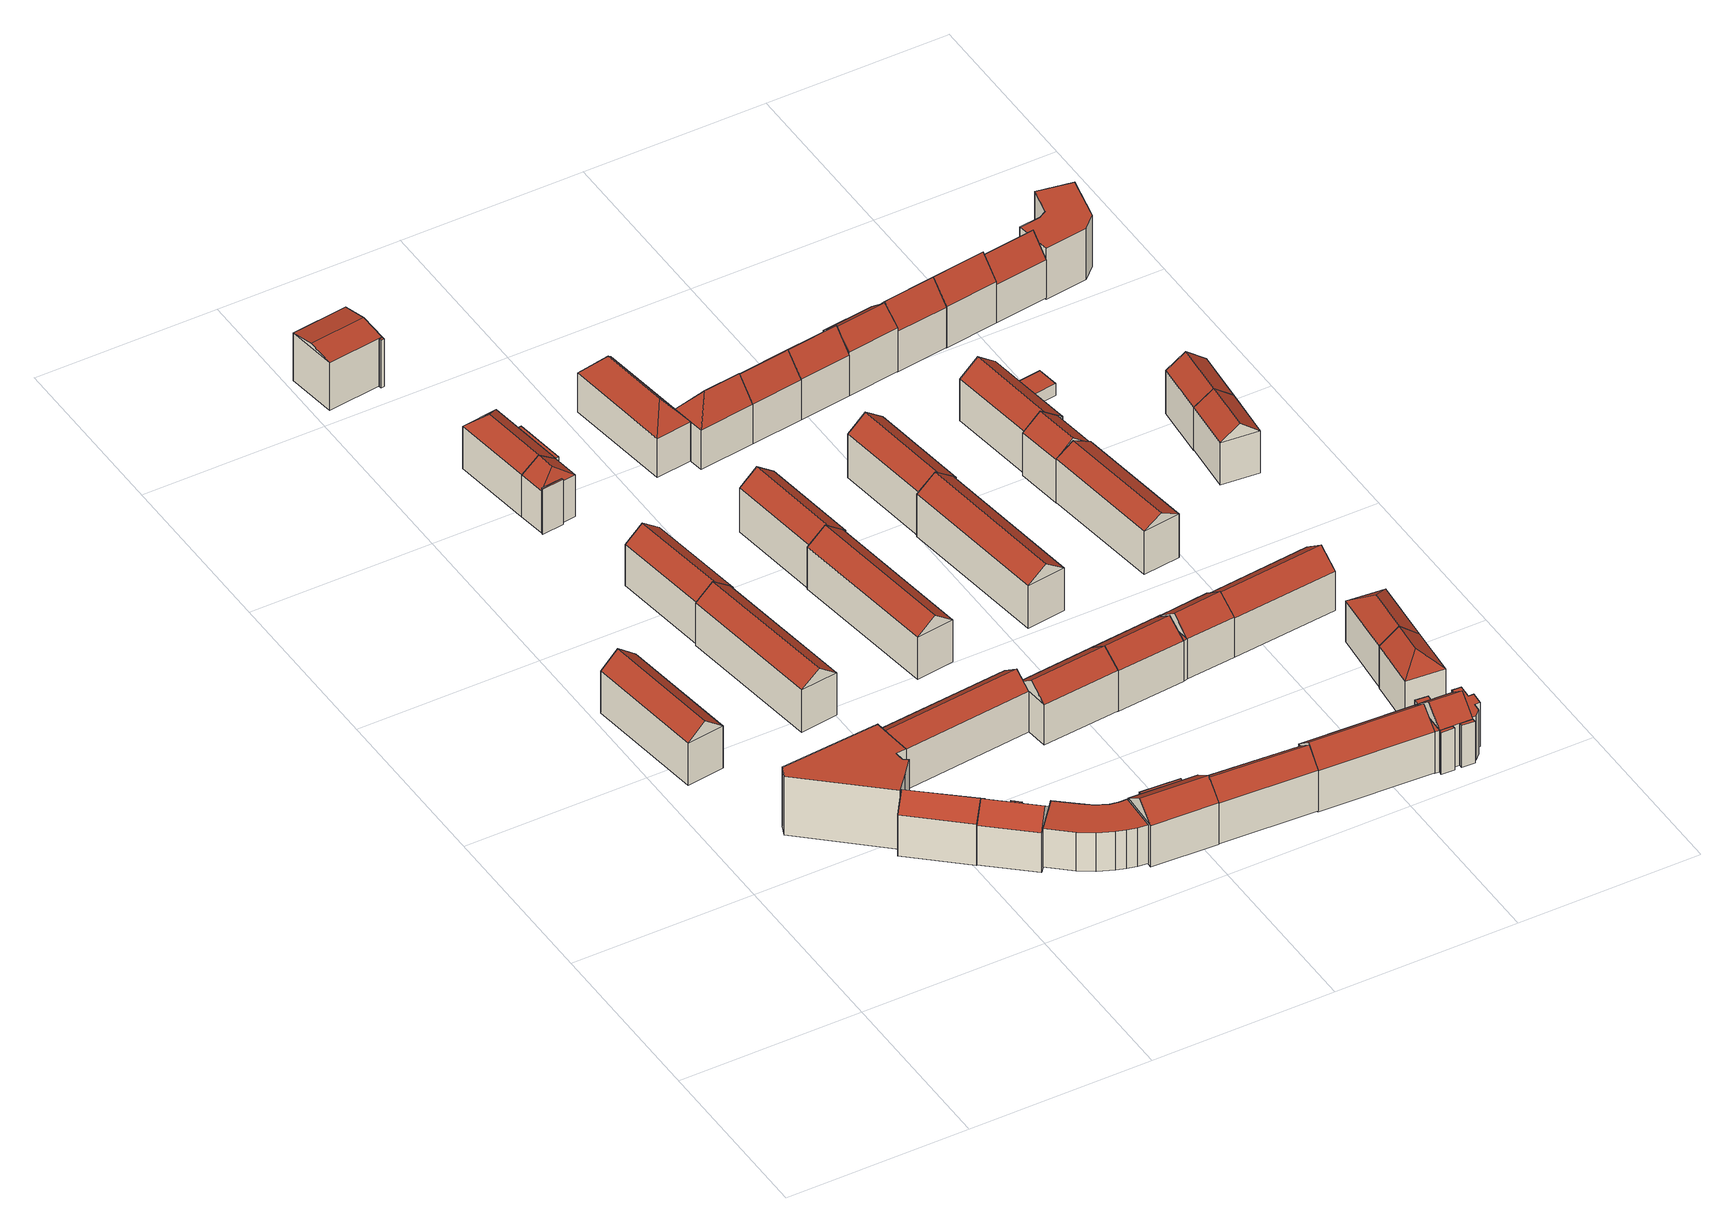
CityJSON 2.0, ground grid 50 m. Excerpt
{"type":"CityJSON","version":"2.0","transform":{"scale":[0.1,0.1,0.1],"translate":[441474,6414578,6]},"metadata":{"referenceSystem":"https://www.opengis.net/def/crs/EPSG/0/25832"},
"CityObjects":{
"building1":{"type":"Building","attributes":{"function":"31001_1010","yearOfConstruction":1978,"roofType":"3100","measuredHeight":17.07,"storeysAboveGround":4},"geometry":[{"type":"Solid","lod":"2","boundaries":[[[[0,1,2,3]],[[4,5,1,0]],[[6,7,5,4]],[[3,2,7,6]],[[0,8,4]],[[6,9,3]],[[3,9,8,0]],[[4,8,9,6]],[[1,5,7,2]]]],"semantics":{"surfaces":[{"type":"WallSurface"},{"type":"RoofSurface","Flaechenneigung":"50.99923161332","Flaechenrichtung":"82.6599548533602","Flaechengroesse":"225.76442304462"},{"type":"RoofSurface","Flaechenneigung":"50.9992401360019","Flaechenrichtung":"262.684079176221","Flaechengroesse":"225.769045523284"},{"type":"GroundSurface"}],"values":[[0,0,0,0,0,0,1,2,3]]}}]},
"building2":{"type":"Building","attributes":{"function":"31001_1010","yearOfConstruction":1918,"roofType":"1000","measuredHeight":17.96,"storeysAboveGround":4},"geometry":[{"type":"Solid","lod":"2","boundaries":[[[[10,11,12,13]],[[14,15,11,10]],[[16,17,15,14]],[[18,19,17,16]],[[20,21,19,18]],[[22,23,21,20]],[[24,25,23,22]],[[26,27,25,24]],[[28,29,27,26]],[[13,12,29,28]],[[26,24,22,20,18,16,14,10,13,28]],[[11,15,17,19,21,23,25,27,29,12]]]],"semantics":{"surfaces":[{"type":"WallSurface"},{"type":"RoofSurface","Flaechenneigung":"90","Flaechenrichtung":"0","Flaechengroesse":"421.085198996637"},{"type":"GroundSurface"}],"values":[[0,0,0,0,0,0,0,0,0,0,1,2]]}}]},
"building3":{"type":"Building","attributes":{"function":"31001_1010","yearOfConstruction":1983,"roofType":"3100","measuredHeight":16.53,"storeysAboveGround":4},"geometry":[{"type":"Solid","lod":"2","boundaries":[[[[30,31,32,33]],[[34,35,31,30]],[[36,37,35,34]],[[33,32,37,36]],[[30,38,34]],[[36,39,33]],[[33,39,38,30]],[[34,38,39,36]],[[31,35,37,32]]]],"semantics":{"surfaces":[{"type":"WallSurface"},{"type":"RoofSurface","Flaechenneigung":"49.8870357876731","Flaechenrichtung":"40.2537108188985","Flaechengroesse":"119.757816600435"},{"type":"RoofSurface","Flaechenneigung":"49.8885228788828","Flaechenrichtung":"220.679058021036","Flaechengroesse":"119.753801721433"},{"type":"GroundSurface"}],"values":[[0,0,0,0,0,0,1,2,3]]}}]},
"building4":{"type":"Building","attributes":{"function":"31001_1010"},"children":["building4-1","building4-2"]},
"building4-1":{"type":"BuildingPart","attributes":{"roofType":"1000","measuredHeight":12.1,"storeysAboveGround":4},"parents":["building4"],"geometry":[{"type":"Solid","lod":"2","boundaries":[[[[40,41,42,43]],[[44,45,41,40]],[[46,47,45,44]],[[43,42,47,46]],[[44,40,43,46]],[[41,45,47,42]]]],"semantics":{"surfaces":[{"type":"WallSurface"},{"type":"RoofSurface","Flaechenneigung":"90","Flaechenrichtung":"0","Flaechengroesse":"1.34577465830309"},{"type":"GroundSurface"}],"values":[[0,0,0,0,1,2]]}}]},
"building4-2":{"type":"BuildingPart","attributes":{"roofType":"3100","measuredHeight":16.3,"storeysAboveGround":4},"parents":["building4"],"geometry":[{"type":"Solid","lod":"2","boundaries":[[[[48,49,50,51]],[[52,53,49,48]],[[54,55,53,52]],[[51,50,55,54]],[[48,38,52]],[[54,56,51]],[[51,56,38,48]],[[52,38,56,54]],[[49,53,55,50]]]],"semantics":{"surfaces":[{"type":"WallSurface"},{"type":"RoofSurface","Flaechenneigung":"49.6851141474525","Flaechenrichtung":"220.678882270837","Flaechengroesse":"100.558997164218"},{"type":"RoofSurface","Flaechenneigung":"49.683332877254","Flaechenrichtung":"40.2622976103834","Flaechengroesse":"100.56312566399"},{"type":"GroundSurface"}],"values":[[0,0,0,0,0,0,1,2,3]]}}]},
"building5":{"type":"Building","attributes":{"function":"31001_1010","yearOfConstruction":1978,"roofType":"3100","measuredHeight":17,"storeysAboveGround":4},"geometry":[{"type":"Solid","lod":"2","boundaries":[[[[57,58,59,60]],[[61,62,58,57]],[[63,64,62,61]],[[60,59,64,63]],[[57,65,61]],[[63,66,60]],[[60,66,65,57]],[[61,65,66,63]],[[58,62,64,59]]]],"semantics":{"surfaces":[{"type":"WallSurface"},{"type":"RoofSurface","Flaechenneigung":"52.563752033892","Flaechenrichtung":"82.2427402375464","Flaechengroesse":"264.696878507218"},{"type":"RoofSurface","Flaechenneigung":"52.5638036940968","Flaechenrichtung":"262.246131128477","Flaechengroesse":"264.69146421344"},{"type":"GroundSurface"}],"values":[[0,0,0,0,0,0,1,2,3]]}}]},
"building6":{"type":"Building","attributes":{"function":"31001_1010","yearOfConstruction":1978,"roofType":"1000","measuredHeight":11.81,"storeysAboveGround":3},"geometry":[{"type":"Solid","lod":"2","boundaries":[[[[67,68,69,70]],[[71,72,68,67]],[[73,74,72,71]],[[75,76,74,73]],[[77,78,76,75]],[[79,80,78,77]],[[81,82,80,79]],[[83,84,82,81]],[[85,86,84,83]],[[87,88,86,85]],[[89,90,88,87]],[[91,92,90,89]],[[93,94,92,91]],[[95,96,94,93]],[[70,69,96,95]],[[93,91,89,87,85,83,81,79,77,75,73,71,67,70,95]],[[68,72,74,76,78,80,82,84,86,88,90,92,94,96,69]]]],"semantics":{"surfaces":[{"type":"WallSurface"},{"type":"RoofSurface","Flaechenneigung":"90","Flaechenrichtung":"0","Flaechengroesse":"228.415116841294"},{"type":"GroundSurface"}],"values":[[0,0,0,0,0,0,0,0,0,0,0,0,0,0,0,1,2]]}}]},
"building7":{"type":"Building","attributes":{"function":"31001_1010","yearOfConstruction":1978,"roofType":"3100","measuredHeight":16.55,"storeysAboveGround":4},"geometry":[{"type":"Solid","lod":"2","boundaries":[[[[97,98,99,100]],[[101,102,98,97]],[[103,104,102,101]],[[100,99,104,103]],[[97,105,101]],[[103,106,100]],[[100,106,105,97]],[[101,105,106,103]],[[98,102,104,99]]]],"semantics":{"surfaces":[{"type":"WallSurface"},{"type":"RoofSurface","Flaechenneigung":"52.5753369735651","Flaechenrichtung":"82.2306385123283","Flaechengroesse":"181.646783301193"},{"type":"RoofSurface","Flaechenneigung":"52.5754494222749","Flaechenrichtung":"262.230500878949","Flaechengroesse":"181.643585251215"},{"type":"GroundSurface"}],"values":[[0,0,0,0,0,0,1,2,3]]}}]},
"building8":{"type":"Building","attributes":{"function":"31001_1010","yearOfConstruction":1957,"roofType":"3100","measuredHeight":16.14,"storeysAboveGround":4},"geometry":[{"type":"Solid","lod":"2","boundaries":[[[[107,108,109,110]],[[111,112,108,107]],[[113,114,112,111]],[[110,109,114,113]],[[107,115,111]],[[113,116,110]],[[110,116,115,107]],[[111,115,116,113]],[[108,112,114,109]]]],"semantics":{"surfaces":[{"type":"WallSurface"},{"type":"RoofSurface","Flaechenneigung":"52.5313069921264","Flaechenrichtung":"354.238457032601","Flaechengroesse":"245.379745804108"},{"type":"RoofSurface","Flaechenneigung":"52.5311066685163","Flaechenrichtung":"174.105161435185","Flaechengroesse":"245.38158810159"},{"type":"GroundSurface"}],"values":[[0,0,0,0,0,0,1,2,3]]}}]},
"building9":{"type":"Building","attributes":{"function":"31001_1010"},"children":["building9-1","building9-2","building9-3","building9-4"]},
"building9-1":{"type":"BuildingPart","attributes":{"roofType":"5000","measuredHeight":16.33,"storeysAboveGround":4},"parents":["building9"],"geometry":[{"type":"Solid","lod":"2","boundaries":[[[[117,118,119,120]],[[121,122,118,117]],[[123,124,122,121]],[[120,119,124,123]],[[117,125,121]],[[123,126,120]],[[120,126,125,117]],[[121,125,126,123]],[[118,122,124,119]]]],"semantics":{"surfaces":[{"type":"WallSurface"},{"type":"RoofSurface","Flaechenneigung":"31.9616118363641","Flaechenrichtung":"172.410083342037","Flaechengroesse":"21.1209187596004"},{"type":"RoofSurface","Flaechenneigung":"54.3357930948625","Flaechenrichtung":"82.4191769769394","Flaechengroesse":"40.0335383193809"},{"type":"RoofSurface","Flaechenneigung":"54.3357116121288","Flaechenrichtung":"262.416141370098","Flaechengroesse":"40.0444764379753"},{"type":"GroundSurface"}],"values":[[0,0,0,0,1,0,2,3,4]]}}]},
"building9-2":{"type":"BuildingPart","attributes":{"roofType":"5000","measuredHeight":16.4,"storeysAboveGround":4},"parents":["building9"],"geometry":[{"type":"Solid","lod":"2","boundaries":[[[[127,128,124,123]],[[129,130,128,127]],[[131,132,130,129]],[[123,124,132,131]],[[127,133,129]],[[131,134,123]],[[123,134,133,127]],[[129,133,134,131]],[[128,130,132,124]]]],"semantics":{"surfaces":[{"type":"WallSurface"},{"type":"RoofSurface","Flaechenneigung":"46.249251822031","Flaechenrichtung":"352.420693884638","Flaechengroesse":"26.4965473682212"},{"type":"RoofSurface","Flaechenneigung":"54.4153886678797","Flaechenrichtung":"262.416356840978","Flaechengroesse":"129.019499376266"},{"type":"RoofSurface","Flaechenneigung":"54.4153950580651","Flaechenrichtung":"82.4194489229605","Flaechengroesse":"129.024873255115"},{"type":"GroundSurface"}],"values":[[0,0,0,0,1,0,2,3,4]]}}]},
"building9-3":{"type":"BuildingPart","attributes":{"roofType":"1000","measuredHeight":12.78,"storeysAboveGround":4},"parents":["building9"],"geometry":[{"type":"Solid","lod":"2","boundaries":[[[[131,132,135,136]],[[137,138,132,131]],[[139,140,138,137]],[[136,135,140,139]],[[137,131,136,139]],[[132,138,140,135]]]],"semantics":{"surfaces":[{"type":"WallSurface"},{"type":"RoofSurface","Flaechenneigung":"90","Flaechenrichtung":"0","Flaechengroesse":"13.2790191094141"},{"type":"GroundSurface"}],"values":[[0,0,0,0,1,2]]}}]},
"building9-4":{"type":"BuildingPart","attributes":{"roofType":"1000","measuredHeight":13.79,"storeysAboveGround":4},"parents":["building9"],"geometry":[{"type":"Solid","lod":"2","boundaries":[[[[141,142,143,144]],[[145,146,142,141]],[[147,122,146,145]],[[144,143,122,147]],[[145,141,144,147]],[[142,146,122,143]]]],"semantics":{"surfaces":[{"type":"WallSurface"},{"type":"RoofSurface","Flaechenneigung":"90","Flaechenrichtung":"0","Flaechengroesse":"3.23567516661222"},{"type":"GroundSurface"}],"values":[[0,0,0,0,1,2]]}}]},
"building10":{"type":"Building","attributes":{"function":"31001_1010"},"children":["building10-1","building10-2"]},
"building10-1":{"type":"BuildingPart","attributes":{"roofType":"3100","measuredHeight":15.88,"storeysAboveGround":4},"parents":["building10"],"geometry":[{"type":"Solid","lod":"2","boundaries":[[[[148,149,150,151]],[[152,153,149,148]],[[154,155,153,152]],[[151,150,155,154]],[[148,156,152]],[[154,157,151]],[[151,157,156,148]],[[152,156,157,154]],[[149,153,155,150]]]],"semantics":{"surfaces":[{"type":"WallSurface"},{"type":"RoofSurface","Flaechenneigung":"79.7389686864948","Flaechenrichtung":"352.582925227364","Flaechengroesse":"111.888873043901"},{"type":"RoofSurface","Flaechenneigung":"79.7389426822134","Flaechenrichtung":"172.697750649316","Flaechengroesse":"111.885284224878"},{"type":"GroundSurface"}],"values":[[0,0,0,0,0,0,1,2,3]]}}]},
"building10-2":{"type":"BuildingPart","attributes":{"roofType":"1000","measuredHeight":14.6,"storeysAboveGround":4},"parents":["building10"],"geometry":[{"type":"Solid","lod":"2","boundaries":[[[[158,159,153,152]],[[160,161,159,158]],[[162,163,161,160]],[[152,153,163,162]],[[160,158,152,162]],[[159,161,163,153]]]],"semantics":{"surfaces":[{"type":"WallSurface"},{"type":"RoofSurface","Flaechenneigung":"90","Flaechenrichtung":"0","Flaechengroesse":"0.69020799215774"},{"type":"GroundSurface"}],"values":[[0,0,0,0,1,2]]}}]},
"building11":{"type":"Building","attributes":{"function":"31001_1010"},"children":["building11-1","building11-2"]},
"building11-1":{"type":"BuildingPart","attributes":{"roofType":"1000","measuredHeight":12.46,"storeysAboveGround":4},"parents":["building11"],"geometry":[{"type":"Solid","lod":"2","boundaries":[[[[164,165,166,167]],[[168,169,165,164]],[[170,171,169,168]],[[167,166,171,170]],[[168,164,167,170]],[[165,169,171,166]]]],"semantics":{"surfaces":[{"type":"WallSurface"},{"type":"RoofSurface","Flaechenneigung":"90","Flaechenrichtung":"0","Flaechengroesse":"9.99151499875229"},{"type":"GroundSurface"}],"values":[[0,0,0,0,1,2]]}}]},
"building11-2":{"type":"BuildingPart","attributes":{"roofType":"3100","measuredHeight":16.89,"storeysAboveGround":4},"parents":["building11"],"geometry":[{"type":"Solid","lod":"2","boundaries":[[[[172,173,174,175]],[[176,177,173,172]],[[178,179,177,176]],[[175,174,179,178]],[[172,180,176]],[[178,181,175]],[[175,181,180,172]],[[176,180,181,178]],[[173,177,179,174]]]],"semantics":{"surfaces":[{"type":"WallSurface"},{"type":"RoofSurface","Flaechenneigung":"53.5967003057624","Flaechenrichtung":"182.88501347723","Flaechengroesse":"130.896779206652"},{"type":"RoofSurface","Flaechenneigung":"53.5968714702953","Flaechenrichtung":"2.91475946915416","Flaechengroesse":"131.893141616348"},{"type":"GroundSurface"}],"values":[[0,0,0,0,0,0,1,2,3]]}}]},
"building12":{"type":"Building","attributes":{"function":"31001_1010","yearOfConstruction":1957,"roofType":"3100","measuredHeight":16.95,"storeysAboveGround":4},"geometry":[{"type":"Solid","lod":"2","boundaries":[[[[182,183,184,185]],[[186,187,183,182]],[[188,189,187,186]],[[185,184,189,188]],[[182,190,186]],[[188,191,185]],[[185,191,190,182]],[[186,190,191,188]],[[183,187,189,184]]]],"semantics":{"surfaces":[{"type":"WallSurface"},{"type":"RoofSurface","Flaechenneigung":"52.5252844379566","Flaechenrichtung":"82.5408997871563","Flaechengroesse":"278.28689584951"},{"type":"RoofSurface","Flaechenneigung":"52.5253124391513","Flaechenrichtung":"262.542389953492","Flaechengroesse":"278.266001865547"},{"type":"GroundSurface"}],"values":[[0,0,0,0,0,0,1,2,3]]}}]},
"building13":{"type":"Building","attributes":{"function":"31001_1010","yearOfConstruction":1978,"roofType":"3100","measuredHeight":16.32,"storeysAboveGround":4},"geometry":[{"type":"Solid","lod":"2","boundaries":[[[[192,193,194,195]],[[196,197,193,192]],[[198,199,197,196]],[[195,194,199,198]],[[192,200,196]],[[198,201,195]],[[195,201,200,192]],[[196,200,201,198]],[[193,197,199,194]]]],"semantics":{"surfaces":[{"type":"WallSurface"},{"type":"RoofSurface","Flaechenneigung":"52.7527224014271","Flaechenrichtung":"353.969109974429","Flaechengroesse":"141.676714854102"},{"type":"RoofSurface","Flaechenneigung":"52.753107394191","Flaechenrichtung":"174.346576210715","Flaechengroesse":"141.678702207754"},{"type":"GroundSurface"}],"values":[[0,0,0,0,0,0,1,2,3]]}}]},
"building14":{"type":"Building","attributes":{"function":"31001_1010","yearOfConstruction":1978,"roofType":"3100","measuredHeight":17.36,"storeysAboveGround":4},"geometry":[{"type":"Solid","lod":"2","boundaries":[[[[202,203,204,205]],[[206,207,203,202]],[[208,209,207,206]],[[205,204,209,208]],[[202,210,206]],[[208,211,205]],[[205,211,210,202]],[[206,210,211,208]],[[203,207,209,204]]]],"semantics":{"surfaces":[{"type":"WallSurface"},{"type":"RoofSurface","Flaechenneigung":"52.5960819498473","Flaechenrichtung":"82.481871611527","Flaechengroesse":"178.443308382066"},{"type":"RoofSurface","Flaechenneigung":"52.5960430548625","Flaechenrichtung":"262.482219476196","Flaechengroesse":"178.426963319584"},{"type":"GroundSurface"}],"values":[[0,0,0,0,0,0,1,2,3]]}}]},
"building15":{"type":"Building","attributes":{"function":"31001_1010","yearOfConstruction":1957,"roofType":"3100","measuredHeight":16.4,"storeysAboveGround":4},"geometry":[{"type":"Solid","lod":"2","boundaries":[[[[212,213,214,215]],[[216,217,213,212]],[[218,219,217,216]],[[215,214,219,218]],[[212,220,216]],[[218,221,215]],[[215,221,220,212]],[[216,220,221,218]],[[213,217,219,214]]]],"semantics":{"surfaces":[{"type":"WallSurface"},{"type":"RoofSurface","Flaechenneigung":"52.405561967998","Flaechenrichtung":"3.74611388315605","Flaechengroesse":"169.99083676424"},{"type":"RoofSurface","Flaechenneigung":"52.3980803668661","Flaechenrichtung":"183.161713163033","Flaechengroesse":"169.064335372234"},{"type":"GroundSurface"}],"values":[[0,0,0,0,0,0,1,2,3]]}}]},
"building16":{"type":"Building","attributes":{"function":"31001_1010","yearOfConstruction":1957,"roofType":"3200","measuredHeight":18.21,"storeysAboveGround":4},"geometry":[{"type":"Solid","lod":"2","boundaries":[[[[222,223,224,225]],[[226,227,223,222]],[[228,229,227,226]],[[225,224,229,228]],[[222,230,226]],[[228,231,225]],[[225,231,230,222]],[[226,230,231,228]],[[223,227,229,224]]]],"semantics":{"surfaces":[{"type":"WallSurface"},{"type":"RoofSurface","Flaechenneigung":"41.1934713350367","Flaechenrichtung":"172.435035668141","Flaechengroesse":"41.2039294242782"},{"type":"RoofSurface","Flaechenneigung":"41.1934823471084","Flaechenrichtung":"352.466596868938","Flaechengroesse":"41.2176308266064"},{"type":"RoofSurface","Flaechenneigung":"38.6073328553022","Flaechenrichtung":"82.4622846822636","Flaechengroesse":"201.125093278354"},{"type":"RoofSurface","Flaechenneigung":"38.6072315643414","Flaechenrichtung":"262.458525713174","Flaechengroesse":"201.146951648793"},{"type":"GroundSurface"}],"values":[[0,0,0,0,1,2,3,4,5]]}}]},
"building17":{"type":"Building","attributes":{"function":"31001_1010","yearOfConstruction":1957,"roofType":"5000","measuredHeight":18.26,"storeysAboveGround":4},"geometry":[{"type":"Solid","lod":"2","boundaries":[[[[232,233,234,235]],[[236,237,233,232]],[[238,239,237,236]],[[235,234,239,238]],[[232,240,236]],[[238,241,235]],[[235,241,240,232]],[[236,240,241,238]],[[233,237,239,234]]]],"semantics":{"surfaces":[{"type":"WallSurface"},{"type":"RoofSurface","Flaechenneigung":"39.3420207442713","Flaechenrichtung":"262.412174175679","Flaechengroesse":"40.385175565697"},{"type":"RoofSurface","Flaechenneigung":"38.665982065276","Flaechenrichtung":"172.360762752694","Flaechengroesse":"103.471676394701"},{"type":"RoofSurface","Flaechenneigung":"38.6659793533343","Flaechenrichtung":"352.347291550764","Flaechengroesse":"103.470895381931"},{"type":"GroundSurface"}],"values":[[0,0,0,0,1,0,2,3,4]]}}]},
"building18":{"type":"Building","attributes":{"function":"31001_1010"},"children":["building18-1","building18-2"]},
"building18-1":{"type":"BuildingPart","attributes":{"roofType":"1000","measuredHeight":12.41,"storeysAboveGround":4},"parents":["building18"],"geometry":[{"type":"Solid","lod":"2","boundaries":[[[[242,243,244,245]],[[246,247,243,242]],[[248,249,247,246]],[[245,244,249,248]],[[246,242,245,248]],[[243,247,249,244]]]],"semantics":{"surfaces":[{"type":"WallSurface"},{"type":"RoofSurface","Flaechenneigung":"90","Flaechenrichtung":"0","Flaechengroesse":"7.11944300766405"},{"type":"GroundSurface"}],"values":[[0,0,0,0,1,2]]}}]},
"building18-2":{"type":"BuildingPart","attributes":{"roofType":"3100","measuredHeight":16.49,"storeysAboveGround":4},"parents":["building18"],"geometry":[{"type":"Solid","lod":"2","boundaries":[[[[250,251,252,253]],[[254,255,251,250]],[[246,247,255,254]],[[253,252,247,246]],[[250,200,254]],[[246,256,253]],[[253,256,200,250]],[[254,200,256,246]],[[251,255,247,252]]]],"semantics":{"surfaces":[{"type":"WallSurface"},{"type":"RoofSurface","Flaechenneigung":"52.7986162273361","Flaechenrichtung":"174.333255978371","Flaechengroesse":"127.966333752701"},{"type":"RoofSurface","Flaechenneigung":"52.7982003169976","Flaechenrichtung":"353.959196985545","Flaechengroesse":"127.965609300436"},{"type":"GroundSurface"}],"values":[[0,0,0,0,0,0,1,2,3]]}}]},
"building19":{"type":"Building","attributes":{"function":"31001_1010","yearOfConstruction":1978,"roofType":"3100","measuredHeight":17.07,"storeysAboveGround":4},"geometry":[{"type":"Solid","lod":"2","boundaries":[[[[257,258,259,260]],[[261,262,258,257]],[[263,264,262,261]],[[260,259,264,263]],[[257,265,261]],[[263,266,260]],[[260,266,265,257]],[[261,265,266,263]],[[258,262,264,259]]]],"semantics":{"surfaces":[{"type":"WallSurface"},{"type":"RoofSurface","Flaechenneigung":"52.5627003173351","Flaechenrichtung":"82.6621920902992","Flaechengroesse":"289.969136928606"},{"type":"RoofSurface","Flaechenneigung":"52.5627174512608","Flaechenrichtung":"262.663025633057","Flaechengroesse":"289.975414181409"},{"type":"GroundSurface"}],"values":[[0,0,0,0,0,0,1,2,3]]}}]},
"building20":{"type":"Building","attributes":{"function":"31001_1010","yearOfConstruction":1968,"roofType":"3100","measuredHeight":17.1,"storeysAboveGround":4},"geometry":[{"type":"Solid","lod":"2","boundaries":[[[[267,268,269,270]],[[271,272,268,267]],[[273,274,272,271]],[[270,269,274,273]],[[267,275,271]],[[273,276,270]],[[270,276,275,267]],[[271,275,276,273]],[[268,272,274,269]]]],"semantics":{"surfaces":[{"type":"WallSurface"},{"type":"RoofSurface","Flaechenneigung":"49.6307462238672","Flaechenrichtung":"2.86383171761834","Flaechengroesse":"221.04366821239"},{"type":"RoofSurface","Flaechenneigung":"49.6307200354172","Flaechenrichtung":"182.864792051416","Flaechengroesse":"223.066242532794"},{"type":"GroundSurface"}],"values":[[0,0,0,0,0,0,1,2,3]]}}]},
"building21":{"type":"Building","attributes":{"function":"31001_1010","yearOfConstruction":1994,"roofType":"3100","measuredHeight":18.18,"storeysAboveGround":4},"geometry":[{"type":"Solid","lod":"2","boundaries":[[[[277,278,279,280]],[[281,282,278,277]],[[283,284,282,281]],[[280,279,284,283]],[[277,285,281]],[[283,286,280]],[[280,286,285,277]],[[281,285,286,283]],[[278,282,284,279]]]],"semantics":{"surfaces":[{"type":"WallSurface"},{"type":"RoofSurface","Flaechenneigung":"40.1962909502897","Flaechenrichtung":"352.336436429662","Flaechengroesse":"112.317859096552"},{"type":"RoofSurface","Flaechenneigung":"40.1964389955592","Flaechenrichtung":"172.350153366598","Flaechengroesse":"112.314257983564"},{"type":"GroundSurface"}],"values":[[0,0,0,0,0,0,1,2,3]]}}]},
"building22":{"type":"Building","attributes":{"function":"31001_1010","yearOfConstruction":1978,"roofType":"3100","measuredHeight":17.36,"storeysAboveGround":4},"geometry":[{"type":"Solid","lod":"2","boundaries":[[[[287,288,289,290]],[[291,292,288,287]],[[293,294,292,291]],[[290,289,294,293]],[[287,295,291]],[[293,296,290]],[[290,296,295,287]],[[291,295,296,293]],[[288,292,294,289]]]],"semantics":{"surfaces":[{"type":"WallSurface"},{"type":"RoofSurface","Flaechenneigung":"52.639081371281","Flaechenrichtung":"82.6730120508294","Flaechengroesse":"185.263030297851"},{"type":"RoofSurface","Flaechenneigung":"52.639163086472","Flaechenrichtung":"262.674145913801","Flaechengroesse":"185.265861352136"},{"type":"GroundSurface"}],"values":[[0,0,0,0,0,0,1,2,3]]}}]},
"building23":{"type":"Building","attributes":{"function":"31001_1010"},"children":["building23-1","building23-2"]},
"building23-1":{"type":"BuildingPart","attributes":{"roofType":"1000","measuredHeight":12.3,"storeysAboveGround":4},"parents":["building23"],"geometry":[{"type":"Solid","lod":"2","boundaries":[[[[297,298,244,299]],[[300,252,298,297]],[[301,243,252,300]],[[299,244,243,301]],[[300,297,299,301]],[[298,252,243,244]]]],"semantics":{"surfaces":[{"type":"WallSurface"},{"type":"RoofSurface","Flaechenneigung":"90","Flaechenrichtung":"0","Flaechengroesse":"6.48127924427916"},{"type":"GroundSurface"}],"values":[[0,0,0,0,1,2]]}}]},
"building23-2":{"type":"BuildingPart","attributes":{"roofType":"3100","measuredHeight":16.55,"storeysAboveGround":4},"parents":["building23"],"geometry":[{"type":"Solid","lod":"2","boundaries":[[[[302,303,249,304]],[[305,306,303,302]],[[297,298,306,305]],[[304,249,298,297]],[[302,307,305]],[[297,308,304]],[[304,308,307,302]],[[305,307,308,297]],[[303,306,298,249]]]],"semantics":{"surfaces":[{"type":"WallSurface"},{"type":"RoofSurface","Flaechenneigung":"52.1761655364733","Flaechenrichtung":"353.907860839996","Flaechengroesse":"94.4214125358576"},{"type":"RoofSurface","Flaechenneigung":"52.1769800388341","Flaechenrichtung":"174.180112749643","Flaechengroesse":"94.4217496564136"},{"type":"GroundSurface"}],"values":[[0,0,0,0,0,0,1,2,3]]}}]},
"building24":{"type":"Building","attributes":{"function":"31001_1010","yearOfConstruction":1957,"roofType":"3100","measuredHeight":18.28,"storeysAboveGround":4},"geometry":[{"type":"Solid","lod":"2","boundaries":[[[[309,310,311,312]],[[313,314,310,309]],[[315,316,314,313]],[[312,311,316,315]],[[309,317,313]],[[315,285,312]],[[312,285,317,309]],[[313,317,285,315]],[[310,314,316,311]]]],"semantics":{"surfaces":[{"type":"WallSurface"},{"type":"RoofSurface","Flaechenneigung":"40.1028790207436","Flaechenrichtung":"352.343237040527","Flaechengroesse":"112.616457815768"},{"type":"RoofSurface","Flaechenneigung":"40.103006491867","Flaechenrichtung":"172.353823026096","Flaechengroesse":"112.625433615015"},{"type":"GroundSurface"}],"values":[[0,0,0,0,0,0,1,2,3]]}}]},
"building25":{"type":"Building","attributes":{"function":"31001_1010"},"children":["building25-1","building25-2","building25-3","building25-4","building25-5","building25-6"]},
"building25-1":{"type":"BuildingPart","attributes":{"roofType":"1000","measuredHeight":12.76,"storeysAboveGround":4},"parents":["building25"],"geometry":[{"type":"Solid","lod":"2","boundaries":[[[[318,319,320,321]],[[322,323,319,318]],[[324,325,323,322]],[[321,320,325,324]],[[322,318,321,324]],[[319,323,325,320]]]],"semantics":{"surfaces":[{"type":"WallSurface"},{"type":"RoofSurface","Flaechenneigung":"90","Flaechenrichtung":"0","Flaechengroesse":"3.49650786619388"},{"type":"GroundSurface"}],"values":[[0,0,0,0,1,2]]}}]},
"building25-2":{"type":"BuildingPart","attributes":{"roofType":"3100","measuredHeight":17.38,"storeysAboveGround":4},"parents":["building25"],"geometry":[{"type":"Solid","lod":"2","boundaries":[[[[326,327,328,329]],[[322,323,327,326]],[[330,331,323,322]],[[329,328,331,330]],[[326,332,322]],[[330,333,329]],[[329,333,332,326]],[[322,332,333,330]],[[327,323,331,328]]]],"semantics":{"surfaces":[{"type":"WallSurface"},{"type":"RoofSurface","Flaechenneigung":"50.0024745646442","Flaechenrichtung":"2.87118242523288","Flaechengroesse":"64.1830205050148"},{"type":"RoofSurface","Flaechenneigung":"50.0026904633855","Flaechenrichtung":"182.875303681323","Flaechengroesse":"64.1359987726987"},{"type":"GroundSurface"}],"values":[[0,0,0,0,0,0,1,2,3]]}}]},
"building25-3":{"type":"BuildingPart","attributes":{"roofType":"1000","measuredHeight":13.46,"storeysAboveGround":4},"parents":["building25"],"geometry":[{"type":"Solid","lod":"2","boundaries":[[[[334,335,327,336]],[[337,338,335,334]],[[339,340,338,337]],[[341,342,340,339]],[[343,344,342,341]],[[345,346,344,343]],[[347,348,346,345]],[[349,323,348,347]],[[336,327,323,349]],[[347,345,343,341,339,337,334,336,349]],[[335,338,340,342,344,346,348,323,327]]]],"semantics":{"surfaces":[{"type":"WallSurface"},{"type":"RoofSurface","Flaechenneigung":"90","Flaechenrichtung":"0","Flaechengroesse":"31.3539629239699"},{"type":"GroundSurface"}],"values":[[0,0,0,0,0,0,0,0,0,1,2]]}}]},
"building25-4":{"type":"BuildingPart","attributes":{"roofType":"1000","measuredHeight":12.76,"storeysAboveGround":4},"parents":["building25"],"geometry":[{"type":"Solid","lod":"2","boundaries":[[[[350,351,328,329]],[[352,353,351,350]],[[354,355,353,352]],[[329,328,355,354]],[[352,350,329,354]],[[351,353,355,328]]]],"semantics":{"surfaces":[{"type":"WallSurface"},{"type":"RoofSurface","Flaechenneigung":"90","Flaechenrichtung":"0","Flaechengroesse":"5.17626205346537"},{"type":"GroundSurface"}],"values":[[0,0,0,0,1,2]]}}]},
"building25-5":{"type":"BuildingPart","attributes":{"roofType":"1000","measuredHeight":12.76,"storeysAboveGround":4},"parents":["building25"],"geometry":[{"type":"Solid","lod":"2","boundaries":[[[[356,357,358,359]],[[360,361,357,356]],[[330,331,361,360]],[[359,358,331,330]],[[360,356,359,330]],[[357,361,331,358]]]],"semantics":{"surfaces":[{"type":"WallSurface"},{"type":"RoofSurface","Flaechenneigung":"90","Flaechenrichtung":"0","Flaechengroesse":"3.50789677069196"},{"type":"GroundSurface"}],"values":[[0,0,0,0,1,2]]}}]},
"building25-6":{"type":"BuildingPart","attributes":{"roofType":"1000","measuredHeight":12.76,"storeysAboveGround":4},"parents":["building25"],"geometry":[{"type":"Solid","lod":"2","boundaries":[[[[362,363,331,330]],[[364,365,363,362]],[[329,328,365,364]],[[330,331,328,329]],[[364,362,330,329]],[[363,365,328,331]]]],"semantics":{"surfaces":[{"type":"WallSurface"},{"type":"RoofSurface","Flaechenneigung":"90","Flaechenrichtung":"0","Flaechengroesse":"13.4348543314877"},{"type":"GroundSurface"}],"values":[[0,0,0,0,1,2]]}}]},
"building26":{"type":"Building","attributes":{"function":"31001_1010","yearOfConstruction":1957,"roofType":"3100","measuredHeight":16.34,"storeysAboveGround":4},"geometry":[{"type":"Solid","lod":"2","boundaries":[[[[366,367,303,368]],[[369,370,367,366]],[[371,306,370,369]],[[368,303,306,371]],[[366,372,369]],[[371,373,368]],[[368,373,372,366]],[[369,372,373,371]],[[367,370,306,303]]]],"semantics":{"surfaces":[{"type":"WallSurface"},{"type":"RoofSurface","Flaechenneigung":"51.2940611325759","Flaechenrichtung":"353.909891620762","Flaechengroesse":"210.402147343021"},{"type":"RoofSurface","Flaechenneigung":"51.2939925920194","Flaechenrichtung":"174.179228843501","Flaechengroesse":"210.765787847013"},{"type":"GroundSurface"}],"values":[[0,0,0,0,0,0,1,2,3]]}}]},
"building27":{"type":"Building","attributes":{"function":"31001_1010","yearOfConstruction":1978,"roofType":"3100","measuredHeight":16.29,"storeysAboveGround":4},"geometry":[{"type":"Solid","lod":"2","boundaries":[[[[374,375,376,377]],[[378,379,375,374]],[[380,381,379,378]],[[377,376,381,380]],[[374,382,378]],[[380,383,377]],[[377,383,382,374]],[[378,382,383,380]],[[375,379,381,376]]]],"semantics":{"surfaces":[{"type":"WallSurface"},{"type":"RoofSurface","Flaechenneigung":"59.3486192458154","Flaechenrichtung":"82.4496538380293","Flaechengroesse":"205.061367044595"},{"type":"RoofSurface","Flaechenneigung":"59.3485565498029","Flaechenrichtung":"262.447925975898","Flaechengroesse":"205.037758240971"},{"type":"GroundSurface"}],"values":[[0,0,0,0,0,0,1,2,3]]}}]},
"building28":{"type":"Building","attributes":{"function":"31001_1010","yearOfConstruction":1957,"roofType":"5000","measuredHeight":17.09,"storeysAboveGround":4},"geometry":[{"type":"Solid","lod":"2","boundaries":[[[[384,385,386,387]],[[388,389,385,384]],[[390,391,389,388]],[[387,386,391,390]],[[384,392,388]],[[390,393,387]],[[387,393,392,384]],[[388,392,393,390]],[[385,389,391,386]]]],"semantics":{"surfaces":[{"type":"WallSurface"},{"type":"RoofSurface","Flaechenneigung":"51.6620962883428","Flaechenrichtung":"184.949585084643","Flaechengroesse":"35.0591845916297"},{"type":"RoofSurface","Flaechenneigung":"51.5095001642362","Flaechenrichtung":"94.876042363926","Flaechengroesse":"78.1554129983576"},{"type":"RoofSurface","Flaechenneigung":"51.5096340969476","Flaechenrichtung":"274.930108718623","Flaechengroesse":"78.1550743898079"},{"type":"GroundSurface"}],"values":[[0,0,0,0,1,0,2,3,4]]}}]},
"building29":{"type":"Building","attributes":{"function":"31001_1010","yearOfConstruction":1957,"roofType":"3100","measuredHeight":17.82,"storeysAboveGround":4},"geometry":[{"type":"Solid","lod":"2","boundaries":[[[[394,395,310,396]],[[397,398,395,394]],[[399,314,398,397]],[[396,310,314,399]],[[394,400,397]],[[399,401,396]],[[396,401,400,394]],[[397,400,401,399]],[[395,398,314,310]]]],"semantics":{"surfaces":[{"type":"WallSurface"},{"type":"RoofSurface","Flaechenneigung":"48.9503462287288","Flaechenrichtung":"352.344406261077","Flaechengroesse":"96.2425734618483"},{"type":"RoofSurface","Flaechenneigung":"48.9504789392629","Flaechenrichtung":"172.358386405859","Flaechengroesse":"96.2427828097467"},{"type":"GroundSurface"}],"values":[[0,0,0,0,0,0,1,2,3]]}}]},
"building30":{"type":"Building","attributes":{"function":"31001_1010","yearOfConstruction":1957,"roofType":"3100","measuredHeight":17.22,"storeysAboveGround":4},"geometry":[{"type":"Solid","lod":"2","boundaries":[[[[402,403,404,405]],[[406,407,403,402]],[[408,409,407,406]],[[405,404,409,408]],[[402,410,406]],[[408,411,405]],[[405,411,410,402]],[[406,410,411,408]],[[403,407,409,404]]]],"semantics":{"surfaces":[{"type":"WallSurface"},{"type":"RoofSurface","Flaechenneigung":"52.1788249541326","Flaechenrichtung":"82.448883766005","Flaechengroesse":"83.8998681691556"},{"type":"RoofSurface","Flaechenneigung":"52.1788864450719","Flaechenrichtung":"262.44485141463","Flaechengroesse":"83.9305899363942"},{"type":"GroundSurface"}],"values":[[0,0,0,0,0,0,1,2,3]]}}]},
"building31":{"type":"Building","attributes":{"function":"31001_1010","yearOfConstruction":1978,"roofType":"5000","measuredHeight":16.72,"storeysAboveGround":4},"geometry":[{"type":"Solid","lod":"2","boundaries":[[[[412,413,414,390]],[[415,416,413,412]],[[387,417,416,415]],[[390,414,417,387]],[[412,418,415]],[[387,393,390]],[[390,393,418,412]],[[415,418,393,387]],[[413,416,417,414]]]],"semantics":{"surfaces":[{"type":"WallSurface"},{"type":"RoofSurface","Flaechenneigung":"53.77472385795","Flaechenrichtung":"4.90112792451492","Flaechengroesse":"36.5878164820834"},{"type":"RoofSurface","Flaechenneigung":"51.4873644301358","Flaechenrichtung":"274.930909647192","Flaechengroesse":"103.247443531625"},{"type":"RoofSurface","Flaechenneigung":"51.4874208653425","Flaechenrichtung":"94.8812580705394","Flaechengroesse":"103.276541545073"},{"type":"GroundSurface"}],"values":[[0,0,0,0,1,0,2,3,4]]}}]},
"building32":{"type":"Building","attributes":{"function":"31001_1010","yearOfConstruction":1957,"roofType":"3100","measuredHeight":16.86,"storeysAboveGround":4},"geometry":[{"type":"Solid","lod":"2","boundaries":[[[[419,420,421,422]],[[423,424,420,419]],[[425,426,424,423]],[[422,421,426,425]],[[419,427,423]],[[425,428,422]],[[422,428,427,419]],[[423,427,428,425]],[[420,424,426,421]]]],"semantics":{"surfaces":[{"type":"WallSurface"},{"type":"RoofSurface","Flaechenneigung":"52.2840742097749","Flaechenrichtung":"82.4638091927141","Flaechengroesse":"172.156960778415"},{"type":"RoofSurface","Flaechenneigung":"52.2840239539664","Flaechenrichtung":"262.460644127714","Flaechengroesse":"172.161594159657"},{"type":"GroundSurface"}],"values":[[0,0,0,0,0,0,1,2,3]]}}]},
"building33":{"type":"Building","attributes":{"function":"31001_1010","yearOfConstruction":1957,"roofType":"3100","measuredHeight":18.44,"storeysAboveGround":4},"geometry":[{"type":"Solid","lod":"2","boundaries":[[[[429,430,431,432]],[[433,434,430,429]],[[435,436,434,433]],[[432,431,436,435]],[[429,437,433]],[[435,438,432]],[[432,438,437,429]],[[433,437,438,435]],[[430,434,436,431]]]],"semantics":{"surfaces":[{"type":"WallSurface"},{"type":"RoofSurface","Flaechenneigung":"39.8089618539823","Flaechenrichtung":"352.336436424878","Flaechengroesse":"113.445747156434"},{"type":"RoofSurface","Flaechenneigung":"39.8090162949732","Flaechenrichtung":"172.350153371125","Flaechengroesse":"113.442108034305"},{"type":"GroundSurface"}],"values":[[0,0,0,0,0,0,1,2,3]]}}]},
"building34":{"type":"Building","attributes":{"function":"31001_1010","yearOfConstruction":1957,"roofType":"1000","measuredHeight":3.68,"storeysAboveGround":1},"geometry":[{"type":"Solid","lod":"2","boundaries":[[[[439,440,441,442]],[[443,444,440,439]],[[445,446,444,443]],[[442,441,446,445]],[[443,439,442,445]],[[440,444,446,441]]]],"semantics":{"surfaces":[{"type":"WallSurface"},{"type":"RoofSurface","Flaechenneigung":"90","Flaechenrichtung":"0","Flaechengroesse":"79.50545949146"},{"type":"GroundSurface"}],"values":[[0,0,0,0,1,2]]}}]},
"building35":{"type":"Building","attributes":{"function":"31001_1010","yearOfConstruction":1957,"roofType":"3100","measuredHeight":18.46,"storeysAboveGround":4},"geometry":[{"type":"Solid","lod":"2","boundaries":[[[[447,448,449,450]],[[451,452,448,447]],[[453,454,452,451]],[[450,449,454,453]],[[447,437,451]],[[453,455,450]],[[450,455,437,447]],[[451,437,455,453]],[[448,452,454,449]]]],"semantics":{"surfaces":[{"type":"WallSurface"},{"type":"RoofSurface","Flaechenneigung":"40.2063522559164","Flaechenrichtung":"172.348585699366","Flaechengroesse":"116.451195233216"},{"type":"RoofSurface","Flaechenneigung":"40.2064509120796","Flaechenrichtung":"352.342648465617","Flaechengroesse":"116.448892232453"},{"type":"GroundSurface"}],"values":[[0,0,0,0,0,0,1,2,3]]}}]},
"building36":{"type":"Building","attributes":{"function":"31001_1010","yearOfConstruction":1957,"roofType":"3100","measuredHeight":16.93,"storeysAboveGround":4},"geometry":[{"type":"Solid","lod":"2","boundaries":[[[[456,457,458,459]],[[460,461,457,456]],[[462,463,461,460]],[[459,458,463,462]],[[456,464,460]],[[462,465,459]],[[459,465,464,456]],[[460,464,465,462]],[[457,461,463,458]]]],"semantics":{"surfaces":[{"type":"WallSurface"},{"type":"RoofSurface","Flaechenneigung":"52.5828151543992","Flaechenrichtung":"274.738281333541","Flaechengroesse":"95.8369893192639"},{"type":"RoofSurface","Flaechenneigung":"52.5827700219906","Flaechenrichtung":"94.7243295992706","Flaechengroesse":"95.8383230498128"},{"type":"GroundSurface"}],"values":[[0,0,0,0,0,0,1,2,3]]}}]},
"building37":{"type":"Building","attributes":{"function":"31001_1010","yearOfConstruction":1978,"roofType":"3100","measuredHeight":17.23,"storeysAboveGround":4},"geometry":[{"type":"Solid","lod":"2","boundaries":[[[[466,467,468,456]],[[469,470,467,466]],[[460,471,470,469]],[[456,468,471,460]],[[466,472,469]],[[460,464,456]],[[456,464,472,466]],[[469,472,464,460]],[[467,470,471,468]]]],"semantics":{"surfaces":[{"type":"WallSurface"},{"type":"RoofSurface","Flaechenneigung":"52.3088020540518","Flaechenrichtung":"274.741382351397","Flaechengroesse":"99.602519343378"},{"type":"RoofSurface","Flaechenneigung":"52.3086819555311","Flaechenrichtung":"94.7316931557888","Flaechengroesse":"99.5245375117453"},{"type":"GroundSurface"}],"values":[[0,0,0,0,0,0,1,2,3]]}}]},
"building38":{"type":"Building","attributes":{"function":"31001_1010","yearOfConstruction":1957,"roofType":"3100","measuredHeight":17.61,"storeysAboveGround":4},"geometry":[{"type":"Solid","lod":"2","boundaries":[[[[473,474,454,475]],[[476,477,474,473]],[[478,449,477,476]],[[475,454,449,478]],[[473,479,476]],[[478,480,475]],[[475,480,479,473]],[[476,479,480,478]],[[474,477,449,454]]]],"semantics":{"surfaces":[{"type":"WallSurface"},{"type":"RoofSurface","Flaechenneigung":"39.9333838202726","Flaechenrichtung":"352.349106899663","Flaechengroesse":"116.279091431785"},{"type":"RoofSurface","Flaechenneigung":"39.9333854622594","Flaechenrichtung":"172.360815275739","Flaechengroesse":"116.279853739908"},{"type":"GroundSurface"}],"values":[[0,0,0,0,0,0,1,2,3]]}}]},
"building39":{"type":"Building","attributes":{"function":"31001_1010","yearOfConstruction":1978,"roofType":"1000","measuredHeight":15.64,"storeysAboveGround":4},"geometry":[{"type":"Solid","lod":"2","boundaries":[[[[481,482,483,484]],[[485,486,482,481]],[[487,488,486,485]],[[489,490,488,487]],[[491,492,490,489]],[[493,494,492,491]],[[495,496,494,493]],[[484,483,496,495]],[[493,491,489,487,485,481,484,495]],[[482,486,488,490,492,494,496,483]]]],"semantics":{"surfaces":[{"type":"WallSurface"},{"type":"RoofSurface","Flaechenneigung":"90","Flaechenrichtung":"0","Flaechengroesse":"235.992307005571"},{"type":"GroundSurface"}],"values":[[0,0,0,0,0,0,0,0,1,2]]}}]}
},
"vertices":[
[150,900,167],[150,900,39],[107,1234,39],[107,1234,167],[47,886,167],[47,886,39],[4,1221,167],[4,1221,39],[98,893,210],[55,1228,210],
[432,661,226],[432,661,46],[158,638,46],[158,638,226],[438,603,226],[438,603,46],[444,548,226],[444,548,46],[415,546,226],[415,546,46],[417,521,226],[417,521,46],[431,512,226],[431,512,46],[394,468,226],[394,468,46],[354,423,226],[354,423,46],[145,607,226],[145,607,46],
[540,346,179],[540,346,54],[394,468,54],[394,468,179],[475,272,179],[475,272,54],[332,397,179],[332,397,54],[507,309,219],[363,432,219],
[587,306,177],[587,306,56],[607,289,56],[607,289,177],[590,310,177],[590,310,56],[611,293,177],[611,293,56],
[475,272,177],[475,272,56],[593,171,56],[593,171,177],[540,346,177],[540,346,56],[658,246,177],[658,246,56],[625,209,219],
[480,933,168],[480,933,38],[425,1337,38],[425,1337,168],[377,920,168],[377,920,38],[323,1323,168],[323,1323,38],[429,926,208],[374,1330,208],
[824,68,178],[824,68,60],[829,170,60],[829,170,178],[797,71,178],[797,71,60],[770,77,178],[770,77,60],[745,86,178],[745,86,60],[703,105,178],[703,105,60],[664,130,178],[664,130,60],[603,183,178],[603,183,60],[658,246,178],[658,246,60],[671,261,178],[671,261,60],[724,217,178],[724,217,60],[752,196,178],[752,196,60],[784,180,178],[784,180,60],[806,176,178],[806,176,60],[829,175,178],[829,175,60],
[435,1338,158],[435,1338,32],[397,1617,32],[397,1617,158],[333,1324,158],[333,1324,32],[295,1603,158],[295,1603,32],[384,1331,198],[346,1610,198],
[826,741,167],[826,741,43],[428,701,43],[428,701,167],[836,645,167],[836,645,43],[438,603,167],[438,603,43],[831,693,204],[433,652,204],
[326,1888,154],[326,1888,26],[316,1964,26],[316,1964,154],[227,1875,154],[227,1875,26],[216,1951,154],[216,1951,26],[273,1904,190],[266,1957,190],
[187,2175,154],[187,2175,26],[287,2189,154],[287,2189,26],[317,1964,154],[317,1964,26],[242,2144,190],[267,1958,190],
[326,1965,26],[326,1965,154],[298,2106,154],[298,2106,26],[307,2107,154],[307,2107,26],
[287,1878,164],[287,1878,26],[286,1883,26],[286,1883,164],[227,1870,164],[227,1870,26],[227,1875,164],
[177,2704,146],[177,2704,0],[22,2684,0],[22,2684,146],[195,2564,146],[195,2564,0],[40,2544,146],[40,2544,0],[186,2634,159],[31,2614,159],
[196,2556,146],[196,2556,0],[187,2555,146],[187,2555,0],[186,2562,146],[186,2562,0],
[862,169,183],[862,169,58],[972,163,58],[972,163,183],[863,178,183],[863,178,58],[973,172,183],[973,172,58],
[823,55,185],[823,55,58],[1004,46,58],[1004,46,185],[829,170,185],[829,170,58],[1013,161,185],[1013,161,58],[826,112,227],[1009,103,227],
[816,966,165],[816,966,36],[761,1385,36],[761,1385,165],[712,952,165],[712,952,36],[657,1371,165],[657,1371,36],[764,959,205],[709,1378,205],
[1045,710,168],[1045,710,45],[831,687,45],[831,687,168],[1056,604,168],[1056,604,45],[842,584,168],[842,584,45],[1050,657,208],[836,635,208],
[771,1386,156],[771,1386,22],[735,1661,22],[735,1661,156],[670,1373,156],[670,1373,22],[634,1648,156],[634,1648,22],[721,1379,195],[685,1655,195],
[1277,131,184],[1277,131,60],[1012,150,60],[1012,150,184],[1267,32,184],[1267,32,60],[1004,46,184],[1004,46,60],[1272,82,224],[1008,98,224],
[663,1926,146],[663,1926,27],[623,2230,27],[623,2230,146],[565,1913,146],[565,1913,27],[525,2217,146],[525,2217,27],[607,1973,209],[581,2169,209],
[669,1887,146],[669,1887,26],[822,1908,26],[822,1908,146],[655,1986,146],[655,1986,26],[809,2007,146],[809,2007,26],[713,1944,209],[815,1957,209],
[1239,674,167],[1239,674,43],[1252,675,43],[1252,675,167],[1234,731,167],[1234,731,43],[1246,732,167],[1246,732,43],
[1056,604,167],[1056,604,43],[1245,622,43],[1245,622,167],[1045,710,167],[1045,710,43],[1239,676,208],
[1140,998,164],[1140,998,35],[1085,1423,35],[1085,1423,164],[1033,984,164],[1033,984,35],[978,1409,164],[978,1409,35],[1086,991,205],[1032,1416,205],
[1582,127,182],[1582,127,57],[1278,142,57],[1278,142,182],[1577,17,182],[1577,17,57],[1267,32,182],[1267,32,57],[1579,72,228],[1273,87,228],
[952,2026,147],[952,2026,25],[809,2007,25],[809,2007,147],[966,1927,147],[966,1927,25],[822,1908,147],[822,1908,25],[959,1977,207],[815,1957,207],
[1094,1424,156],[1094,1424,22],[1058,1705,22],[1058,1705,156],[991,1411,156],[991,1411,22],[955,1691,156],[955,1691,22],[1043,1417,196],[1007,1698,196],
[1257,624,166],[1257,624,43],[1252,675,166],[1245,622,166],[1239,674,166],
[1382,747,166],[1382,747,43],[1246,732,166],[1393,637,166],[1393,637,43],[1387,692,208],[1252,678,208],
[1096,2046,148],[1096,2046,24],[952,2026,24],[952,2026,148],[1109,1946,148],[1109,1946,24],[966,1927,148],[966,1927,24],[1103,1996,207],
[1643,14,183],[1643,14,55],[1643,4,55],[1643,4,183],[1678,12,183],[1678,12,55],[1678,2,183],[1678,2,55],
[1684,122,183],[1684,122,55],[1594,126,55],[1594,126,183],[1589,16,183],[1589,16,55],[1681,67,229],[1592,71,229],
[1710,121,190],[1710,121,55],[1684,122,190],[1707,84,190],[1707,84,55],[1722,83,190],[1722,83,55],[1719,48,190],[1719,48,55],[1704,49,190],[1704,49,55],[1702,26,190],[1702,26,55],[1687,11,190],[1687,11,55],[1678,12,190],
[1595,141,183],[1595,141,55],[1630,139,183],[1630,139,55],[1629,125,183],[1629,125,55],
[1624,5,183],[1624,5,55],[1624,15,55],[1624,15,183],[1588,6,183],[1588,6,55],
[1577,17,183],[1577,17,55],[1582,127,183],[1582,127,55],
[1674,779,162],[1674,779,43],[1382,747,162],[1686,666,162],[1686,666,43],[1393,637,162],[1680,722,206],[1387,692,206],
[1472,1030,167],[1472,1030,34],[1428,1366,34],[1428,1366,167],[1369,1017,167],[1369,1017,34],[1325,1352,167],[1325,1352,34],[1421,1023,197],[1376,1359,197],
[1722,214,173],[1722,214,44],[1734,357,44],[1734,357,173],[1617,223,173],[1617,223,44],[1630,366,173],[1630,366,44],[1674,271,215],[1682,362,215],
[1240,2065,158],[1240,2065,24],[1096,2046,158],[1253,1966,158],[1253,1966,24],[1109,1946,158],[1246,2015,202],[1103,1996,202],
[1428,1366,163],[1428,1366,32],[1411,1492,32],[1411,1492,163],[1325,1352,163],[1325,1352,32],[1308,1479,163],[1308,1479,32],[1376,1359,204],[1360,1485,204],
[1646,549,173],[1646,549,48],[1630,366,48],[1749,540,173],[1749,540,48],[1734,357,48],[1693,488,215],
[1426,1494,153],[1426,1494,25],[1392,1749,25],[1392,1749,153],[1321,1480,153],[1321,1480,25],[1287,1735,153],[1287,1735,25],[1373,1487,194],[1340,1742,194],
[1383,2084,147],[1383,2084,23],[1240,2065,23],[1240,2065,147],[1397,1985,147],[1397,1985,23],[1253,1966,147],[1253,1966,23],[1390,2035,207],[1246,2015,207],
[1529,1701,61],[1529,1701,24],[1521,1762,24],[1521,1762,61],[1401,1684,61],[1401,1684,24],[1393,1745,61],[1393,1745,24],
[1397,1985,148],[1397,1985,22],[1545,2005,22],[1545,2005,148],[1383,2084,148],[1383,2084,22],[1532,2104,148],[1532,2104,22],[1538,2055,207],
[1703,1356,163],[1703,1356,34],[1691,1211,34],[1691,1211,163],[1807,1347,163],[1807,1347,34],[1795,1202,163],[1795,1202,34],[1755,1351,203],[1743,1207,203],
[1715,1506,163],[1715,1506,31],[1703,1356,31],[1820,1496,163],[1820,1496,31],[1807,1347,31],[1767,1501,203],
[1679,2124,138],[1679,2124,22],[1532,2104,138],[1693,2025,138],[1693,2025,22],[1545,2005,138],[1686,2074,198],[1538,2055,198],
[1760,2144,174],[1760,2144,17],[1739,2132,17],[1739,2132,174],[1776,2220,174],[1776,2220,17],[1874,2202,174],[1874,2202,17],[1848,2075,174],[1848,2075,17],[1812,2041,174],[1812,2041,17],[1693,2025,174],[1693,2025,17],[1679,2124,174],[1679,2124,17]
]}
